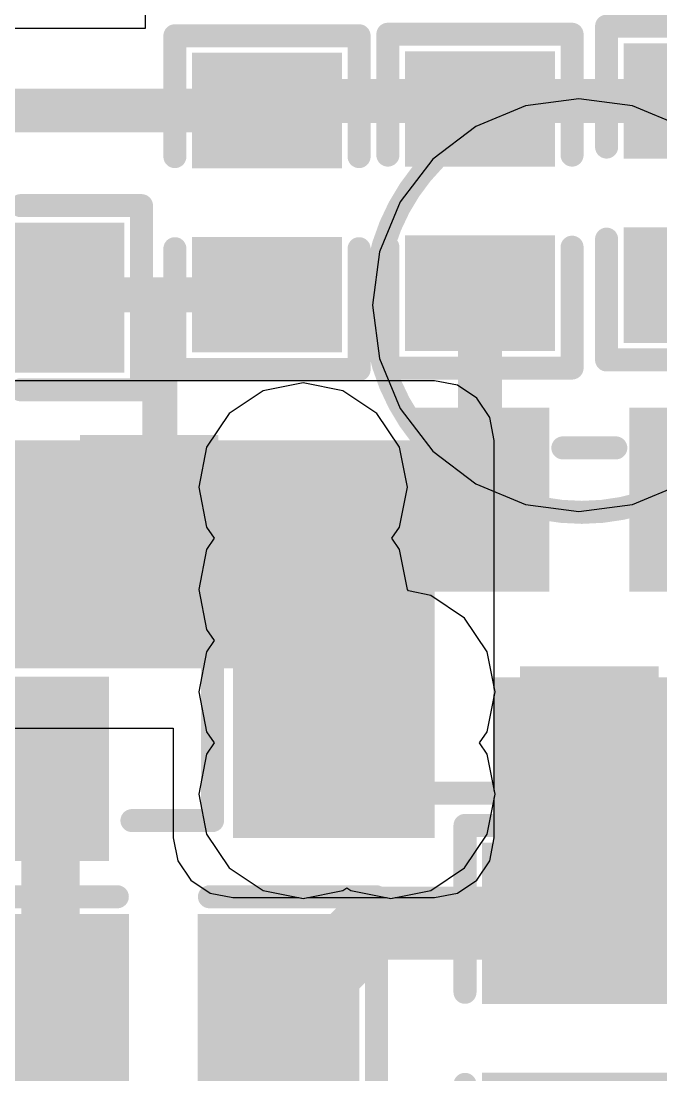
# Model space of a CAD drawing. Header units: millimetres. Extents: x 192 to 285.3, y 128.7 to 184.7.
# Drawn here: x 245.41 to 250.97, y 148.17 to 157.32 of the extents above; entities that cross this region are included whole.
import ezdxf

# ---------------------------------------------------------------- set-up
doc = ezdxf.new("R2010")
doc.units = ezdxf.units.MM
for name, color, linetype in [('BottomLayer', 5, 'Continuous'), ('BottomOverlay', 54, 'Continuous'), ('ConnectLayer', 7, 'Continuous'), ('MidLayer1', 16, 'Continuous'), ('MidLayer2', 76, 'Continuous'), ('MultiLayer', 9, 'Continuous'), ('TopLayer', 1, 'Continuous'), ('TopOverlay', 2, 'Continuous'), ('TopPaste', 8, 'Continuous'), ('TopSolder', 216, 'Continuous'), ('ViaHoleLayer', 16, 'Continuous')]:
    doc.layers.add(name, color=color, linetype=linetype)

# ---------------------------------------------------------------- blocks, each defined once
blk = doc.blocks.new('0805_27')
at = {"layer": 'TopLayer'}
for points in [[(-1.59998156, -0.8000110999999999), (-0.39998396, -0.8000110999999999), (-1.59998156, 0.7999857), (-0.39998396, 0.7999857)], [(0.40001444, -0.8000110999999999), (1.60001204, -0.8000110999999999), (0.40001444, 0.7999857), (1.60001204, 0.7999857)]]:
    blk.add_solid(points, dxfattribs=at)
at = {"layer": 'TopOverlay', "const_width": 0.1999996}
for points in [[(-1.85001916, 1.0500233), (-1.85001916, -1.0499979)], [(-0.39998396, 1.0500233), (-1.85001916, 1.0500233)], [(1.84999884, 1.0500233), (0.40001444, 1.0500233)], [(1.84999884, 1.0500233), (1.84999884, -1.0499979)], [(-0.39998396, -1.0499979), (-1.85001916, -1.0499979)], [(1.84999884, -1.0499979), (0.40001444, -1.0499979)]]:
    blk.add_lwpolyline(points, dxfattribs=at)
at = {"layer": 'TopOverlay', "const_width": 0.0999998}
for points in [[(-1.90001906, 1.0500233, 1), (-1.80001926, 1.0500233, 1)], [(-1.90001906, 1.0500233, 1), (-1.80001926, 1.0500233, 1)], [(-0.44998386, 1.0500233, 1), (-0.34998406, 1.0500233, 1)], [(0.35001454, 1.0500233, 1), (0.45001434, 1.0500233, 1)], [(1.79999894, 1.0500233, 1), (1.89999874, 1.0500233, 1)], [(1.79999894, 1.0500233, 1), (1.89999874, 1.0500233, 1)], [(-1.90001906, -1.0499979, 1), (-1.80001926, -1.0499979, 1)], [(-1.90001906, -1.0499979, 1), (-1.80001926, -1.0499979, 1)], [(-0.44998386, -1.0499979, 1), (-0.34998406, -1.0499979, 1)], [(0.35001454, -1.0499979, 1), (0.45001434, -1.0499979, 1)], [(1.79999894, -1.0499979, 1), (1.89999874, -1.0499979, 1)], [(1.79999894, -1.0499979, 1), (1.89999874, -1.0499979, 1)]]:
    blk.add_lwpolyline(points, format="xyb", close=True, dxfattribs=at)
at = {"layer": 'TopPaste'}
for points in [[(-1.59998156, -0.8000110999999999), (-0.39998396, -0.8000110999999999), (-1.59998156, 0.7999857), (-0.39998396, 0.7999857)], [(0.40001444, -0.8000110999999999), (1.60001204, -0.8000110999999999), (0.40001444, 0.7999857), (1.60001204, 0.7999857)]]:
    blk.add_solid(points, dxfattribs=at)
at = {"layer": 'TopSolder'}
for points in [[(-1.70158156, -0.9016111), (-0.29838396, -0.9016111), (-1.70158156, 0.9015856999999999), (-0.29838396, 0.9015856999999999)], [(0.2984144399999999, -0.9016111), (1.70161204, -0.9016111), (0.2984144399999999, 0.9015856999999999), (1.70161204, 0.9015856999999999)]]:
    blk.add_solid(points, dxfattribs=at)
blk = doc.blocks.new('0805_28')
at = {"layer": 'TopLayer'}
for points in [[(-1.59998156, -0.8000110999999999), (-0.39998396, -0.8000110999999999), (-1.59998156, 0.7999857), (-0.39998396, 0.7999857)], [(0.40001444, -0.8000110999999999), (1.60001204, -0.8000110999999999), (0.40001444, 0.7999857), (1.60001204, 0.7999857)]]:
    blk.add_solid(points, dxfattribs=at)
at = {"layer": 'TopOverlay', "const_width": 0.1999996}
for points in [[(-1.85001916, -1.0499979), (-1.85001916, 1.0500233)], [(-0.39998396, 1.0500233), (-1.85001916, 1.0500233)], [(1.84999884, 1.0500233), (0.40001444, 1.0500233)], [(1.84999884, -1.0499979), (1.84999884, 1.0500233)], [(-0.39998396, -1.0499979), (-1.85001916, -1.0499979)], [(1.84999884, -1.0499979), (0.40001444, -1.0499979)]]:
    blk.add_lwpolyline(points, dxfattribs=at)
at = {"layer": 'TopOverlay', "const_width": 0.0999998}
for points in [[(-1.90001906, 1.0500233, 1), (-1.80001926, 1.0500233, 1)], [(-1.90001906, 1.0500233, 1), (-1.80001926, 1.0500233, 1)], [(-0.44998386, 1.0500233, 1), (-0.34998406, 1.0500233, 1)], [(0.35001454, 1.0500233, 1), (0.45001434, 1.0500233, 1)], [(1.79999894, 1.0500233, 1), (1.89999874, 1.0500233, 1)], [(1.79999894, 1.0500233, 1), (1.89999874, 1.0500233, 1)], [(-1.90001906, -1.0499979, 1), (-1.80001926, -1.0499979, 1)], [(-1.90001906, -1.0499979, 1), (-1.80001926, -1.0499979, 1)], [(-0.44998386, -1.0499979, 1), (-0.34998406, -1.0499979, 1)], [(0.35001454, -1.0499979, 1), (0.45001434, -1.0499979, 1)], [(1.79999894, -1.0499979, 1), (1.89999874, -1.0499979, 1)], [(1.79999894, -1.0499979, 1), (1.89999874, -1.0499979, 1)]]:
    blk.add_lwpolyline(points, format="xyb", close=True, dxfattribs=at)
at = {"layer": 'TopPaste'}
for points in [[(-1.59998156, -0.8000110999999999), (-0.39998396, -0.8000110999999999), (-1.59998156, 0.7999857), (-0.39998396, 0.7999857)], [(0.40001444, -0.8000110999999999), (1.60001204, -0.8000110999999999), (0.40001444, 0.7999857), (1.60001204, 0.7999857)]]:
    blk.add_solid(points, dxfattribs=at)
at = {"layer": 'TopSolder'}
for points in [[(-1.70158156, -0.9016111), (-0.29838396, -0.9016111), (-1.70158156, 0.9015856999999999), (-0.29838396, 0.9015856999999999)], [(0.2984144399999999, -0.9016111), (1.70161204, -0.9016111), (0.2984144399999999, 0.9015856999999999), (1.70161204, 0.9015856999999999)]]:
    blk.add_solid(points, dxfattribs=at)
blk = doc.blocks.new('0603_32')
at = {"layer": 'TopLayer'}
for points in [[(-1.19997474, -0.5500141399999999), (-0.39997634, -0.5500141399999999), (-1.19997474, 0.54998366), (-0.39997634, 0.54998366)], [(0.40002206, -0.5500141399999999), (1.20002046, -0.5500141399999999), (0.40002206, 0.54998366), (1.20002046, 0.54998366)]]:
    blk.add_solid(points, dxfattribs=at)
at = {"layer": 'TopOverlay', "const_width": 0.1999996}
for points in [[(-0.39997634, 0.7999831599999999), (-1.45001234, 0.7999831599999999)], [(-1.45001234, 0.7999831599999999), (-1.45001234, -0.80001364)], [(1.45000726, 0.7999831599999999), (0.40002206, 0.7999831599999999)], [(1.45000726, 0.7999831599999999), (1.45000726, -0.80001364)], [(-0.39997634, -0.80001364), (-1.45001234, -0.80001364)], [(1.45000726, -0.80001364), (0.40002206, -0.80001364)]]:
    blk.add_lwpolyline(points, dxfattribs=at)
at = {"layer": 'TopOverlay', "const_width": 0.0999998}
for points in [[(-1.50001224, 0.7999831599999999, 1), (-1.40001244, 0.7999831599999999, 1)], [(-1.50001224, 0.7999831599999999, 1), (-1.40001244, 0.7999831599999999, 1)], [(-0.44997624, 0.7999831599999999, 1), (-0.34997644, 0.7999831599999999, 1)], [(0.35002216, 0.7999831599999999, 1), (0.45002196, 0.7999831599999999, 1)], [(1.40000736, 0.7999831599999999, 1), (1.50000716, 0.7999831599999999, 1)], [(1.40000736, 0.7999831599999999, 1), (1.50000716, 0.7999831599999999, 1)], [(-1.50001224, -0.80001364, 1), (-1.40001244, -0.80001364, 1)], [(-1.50001224, -0.80001364, 1), (-1.40001244, -0.80001364, 1)], [(-0.44997624, -0.80001364, 1), (-0.34997644, -0.80001364, 1)], [(0.35002216, -0.80001364, 1), (0.45002196, -0.80001364, 1)], [(1.40000736, -0.80001364, 1), (1.50000716, -0.80001364, 1)], [(1.40000736, -0.80001364, 1), (1.50000716, -0.80001364, 1)]]:
    blk.add_lwpolyline(points, format="xyb", close=True, dxfattribs=at)
at = {"layer": 'TopPaste'}
for points in [[(-1.19997474, -0.5500141399999999), (-0.39997634, -0.5500141399999999), (-1.19997474, 0.54998366), (-0.39997634, 0.54998366)], [(0.40002206, -0.5500141399999999), (1.20002046, -0.5500141399999999), (0.40002206, 0.54998366), (1.20002046, 0.54998366)]]:
    blk.add_solid(points, dxfattribs=at)
at = {"layer": 'TopSolder'}
for points in [[(-1.30157474, -0.65161414), (-0.29837634, -0.65161414), (-1.30157474, 0.6515836599999999), (-0.29837634, 0.6515836599999999)], [(0.29842206, -0.65161414), (1.30162046, -0.65161414), (0.29842206, 0.6515836599999999), (1.30162046, 0.6515836599999999)]]:
    blk.add_solid(points, dxfattribs=at)
blk = doc.blocks.new('0603_38')
at = {"layer": 'TopLayer'}
for points in [[(-1.19997474, -0.5500141399999999), (-0.39997634, -0.5500141399999999), (-1.19997474, 0.54998366), (-0.39997634, 0.54998366)], [(0.40002206, -0.5500141399999999), (1.20002046, -0.5500141399999999), (0.40002206, 0.54998366), (1.20002046, 0.54998366)]]:
    blk.add_solid(points, dxfattribs=at)
at = {"layer": 'TopOverlay', "const_width": 0.1999996}
for points in [[(-1.45001234, 0.7999831599999999), (-1.45001234, -0.80001364)], [(-1.45001234, 0.7999831599999999), (-0.39997634, 0.7999831599999999)], [(0.40002206, 0.7999831599999999), (1.45000726, 0.7999831599999999)], [(1.45000726, 0.7999831599999999), (1.45000726, -0.80001364)], [(-1.45001234, -0.80001364), (-0.39997634, -0.80001364)], [(0.40002206, -0.80001364), (1.45000726, -0.80001364)]]:
    blk.add_lwpolyline(points, dxfattribs=at)
at = {"layer": 'TopOverlay', "const_width": 0.0999998}
for points in [[(-1.50001224, 0.7999831599999999, 1), (-1.40001244, 0.7999831599999999, 1)], [(-1.50001224, 0.7999831599999999, 1), (-1.40001244, 0.7999831599999999, 1)], [(-0.44997624, 0.7999831599999999, 1), (-0.34997644, 0.7999831599999999, 1)], [(0.35002216, 0.7999831599999999, 1), (0.45002196, 0.7999831599999999, 1)], [(1.40000736, 0.7999831599999999, 1), (1.50000716, 0.7999831599999999, 1)], [(1.40000736, 0.7999831599999999, 1), (1.50000716, 0.7999831599999999, 1)], [(-1.50001224, -0.80001364, 1), (-1.40001244, -0.80001364, 1)], [(-1.50001224, -0.80001364, 1), (-1.40001244, -0.80001364, 1)], [(-0.44997624, -0.80001364, 1), (-0.34997644, -0.80001364, 1)], [(0.35002216, -0.80001364, 1), (0.45002196, -0.80001364, 1)], [(1.40000736, -0.80001364, 1), (1.50000716, -0.80001364, 1)], [(1.40000736, -0.80001364, 1), (1.50000716, -0.80001364, 1)]]:
    blk.add_lwpolyline(points, format="xyb", close=True, dxfattribs=at)
at = {"layer": 'TopPaste'}
for points in [[(-1.19997474, -0.5500141399999999), (-0.39997634, -0.5500141399999999), (-1.19997474, 0.54998366), (-0.39997634, 0.54998366)], [(0.40002206, -0.5500141399999999), (1.20002046, -0.5500141399999999), (0.40002206, 0.54998366), (1.20002046, 0.54998366)]]:
    blk.add_solid(points, dxfattribs=at)
at = {"layer": 'TopSolder'}
for points in [[(-1.30157474, -0.65161414), (-0.29837634, -0.65161414), (-1.30157474, 0.6515836599999999), (-0.29837634, 0.6515836599999999)], [(0.29842206, -0.65161414), (1.30162046, -0.65161414), (0.29842206, 0.6515836599999999), (1.30162046, 0.6515836599999999)]]:
    blk.add_solid(points, dxfattribs=at)
blk = doc.blocks.new('0603_39')
at = {"layer": 'TopLayer'}
for points in [[(-1.19996966, -0.5500319199999999), (-0.39997126, -0.5500319199999999), (-1.19996966, 0.54996588), (-0.39997126, 0.54996588)], [(0.4000271399999999, -0.5500319199999999), (1.20002554, -0.5500319199999999), (0.4000271399999999, 0.54996588), (1.20002554, 0.54996588)]]:
    blk.add_solid(points, dxfattribs=at)
at = {"layer": 'TopOverlay', "const_width": 0.1999996}
for points in [[(-1.45000726, -0.8000314199999999), (-1.45000726, 0.79996538)], [(-0.40002206, 0.79996538), (-1.45000726, 0.79996538)], [(1.45001234, 0.79996538), (0.39997634, 0.79996538)], [(1.45001234, -0.8000314199999999), (1.45001234, 0.79996538)], [(-0.40002206, -0.8000314199999999), (-1.45000726, -0.8000314199999999)], [(1.45001234, -0.8000314199999999), (0.39997634, -0.8000314199999999)]]:
    blk.add_lwpolyline(points, dxfattribs=at)
at = {"layer": 'TopOverlay', "const_width": 0.0999998}
for points in [[(-1.50000716, 0.79996538, 1), (-1.40000736, 0.79996538, 1)], [(-1.50000716, 0.79996538, 1), (-1.40000736, 0.79996538, 1)], [(-0.45002196, 0.79996538, 1), (-0.35002216, 0.79996538, 1)], [(0.34997644, 0.79996538, 1), (0.44997624, 0.79996538, 1)], [(1.40001244, 0.79996538, 1), (1.50001224, 0.79996538, 1)], [(1.40001244, 0.79996538, 1), (1.50001224, 0.79996538, 1)], [(-1.50000716, -0.8000314199999999, 1), (-1.40000736, -0.8000314199999999, 1)], [(-1.50000716, -0.8000314199999999, 1), (-1.40000736, -0.8000314199999999, 1)], [(-0.45002196, -0.8000314199999999, 1), (-0.35002216, -0.8000314199999999, 1)], [(0.34997644, -0.8000314199999999, 1), (0.44997624, -0.8000314199999999, 1)], [(1.40001244, -0.8000314199999999, 1), (1.50001224, -0.8000314199999999, 1)], [(1.40001244, -0.8000314199999999, 1), (1.50001224, -0.8000314199999999, 1)]]:
    blk.add_lwpolyline(points, format="xyb", close=True, dxfattribs=at)
at = {"layer": 'TopPaste'}
for points in [[(-1.19996966, -0.5500319199999999), (-0.39997126, -0.5500319199999999), (-1.19996966, 0.54996588), (-0.39997126, 0.54996588)], [(0.4000271399999999, -0.5500319199999999), (1.20002554, -0.5500319199999999), (0.4000271399999999, 0.54996588), (1.20002554, 0.54996588)]]:
    blk.add_solid(points, dxfattribs=at)
at = {"layer": 'TopSolder'}
for points in [[(-1.30156966, -0.6516319199999999), (-0.29837126, -0.6516319199999999), (-1.30156966, 0.6515658799999999), (-0.29837126, 0.6515658799999999)], [(0.29842714, -0.6516319199999999), (1.30162554, -0.6516319199999999), (0.29842714, 0.6515658799999999), (1.30162554, 0.6515658799999999)]]:
    blk.add_solid(points, dxfattribs=at)
blk = doc.blocks.new('0603_41')
at = {"layer": 'TopLayer'}
for points in [[(-1.19994934, -0.54999636), (-0.39995094, -0.54999636), (-1.19994934, 0.55000144), (-0.39995094, 0.55000144)], [(0.40004746, -0.54999636), (1.20004586, -0.54999636), (0.40004746, 0.55000144), (1.20004586, 0.55000144)]]:
    blk.add_solid(points, dxfattribs=at)
at = {"layer": 'TopOverlay', "const_width": 0.1999996}
for points in [[(-1.44998694, 0.8000009399999999), (-1.44998694, -0.79999586)], [(-1.44998694, 0.8000009399999999), (-0.40000174, 0.8000009399999999)], [(0.3999966599999999, 0.8000009399999999), (1.45003266, 0.8000009399999999)], [(1.45003266, 0.8000009399999999), (1.45003266, -0.79999586)], [(-1.44998694, -0.79999586), (-0.40000174, -0.79999586)], [(0.3999966599999999, -0.79999586), (1.45003266, -0.79999586)]]:
    blk.add_lwpolyline(points, dxfattribs=at)
at = {"layer": 'TopOverlay', "const_width": 0.0999998}
for points in [[(-1.49998684, 0.8000009399999999, 1), (-1.39998704, 0.8000009399999999, 1)], [(-1.49998684, 0.8000009399999999, 1), (-1.39998704, 0.8000009399999999, 1)], [(-0.4500016399999999, 0.8000009399999999, 1), (-0.35000184, 0.8000009399999999, 1)], [(0.34999676, 0.8000009399999999, 1), (0.44999656, 0.8000009399999999, 1)], [(1.40003276, 0.8000009399999999, 1), (1.50003256, 0.8000009399999999, 1)], [(1.40003276, 0.8000009399999999, 1), (1.50003256, 0.8000009399999999, 1)], [(-1.49998684, -0.79999586, 1), (-1.39998704, -0.79999586, 1)], [(-1.49998684, -0.79999586, 1), (-1.39998704, -0.79999586, 1)], [(-0.4500016399999999, -0.79999586, 1), (-0.35000184, -0.79999586, 1)], [(0.34999676, -0.79999586, 1), (0.44999656, -0.79999586, 1)], [(1.40003276, -0.79999586, 1), (1.50003256, -0.79999586, 1)], [(1.40003276, -0.79999586, 1), (1.50003256, -0.79999586, 1)]]:
    blk.add_lwpolyline(points, format="xyb", close=True, dxfattribs=at)
at = {"layer": 'TopPaste'}
for points in [[(-1.19994934, -0.54999636), (-0.39995094, -0.54999636), (-1.19994934, 0.55000144), (-0.39995094, 0.55000144)], [(0.40004746, -0.54999636), (1.20004586, -0.54999636), (0.40004746, 0.55000144), (1.20004586, 0.55000144)]]:
    blk.add_solid(points, dxfattribs=at)
at = {"layer": 'TopSolder'}
for points in [[(-1.30154934, -0.65159636), (-0.29835094, -0.65159636), (-1.30154934, 0.65160144), (-0.29835094, 0.65160144)], [(0.29844746, -0.65159636), (1.30164586, -0.65159636), (0.29844746, 0.65160144), (1.30164586, 0.65160144)]]:
    blk.add_solid(points, dxfattribs=at)
blk = doc.blocks.new('SOT23_3_54')
at = {"layer": 'TopLayer'}
for points in [[(-0.4999659799999999, 0.35148012), (0.50003202, 0.35148012), (-0.4999659799999999, 1.74848012), (0.50003202, 1.74848012)], [(-1.44997678, -1.74849028), (-0.44997878, -1.74849028), (-1.44997678, -0.35149028), (-0.44997878, -0.35149028)], [(0.44999402, -1.74849028), (1.44999202, -1.74849028), (0.44999402, -0.35149028), (1.44999202, -0.35149028)]]:
    blk.add_solid(points, dxfattribs=at)
at = {"layer": 'TopOverlay', "const_width": 0.1999996}
for points in [[(-0.79996538, 1.50001732), (-1.49998938, 1.50001732)], [(-1.49998938, 1.50001732), (-1.49998938, -0.15001748)], [(1.50000462, 1.50001732), (0.8000314199999999, 1.50001732)], [(1.50000462, 1.50001732), (1.50000462, -0.15001748)], [(0.23000462, -1.50002748), (-0.22998938, -1.50002748)]]:
    blk.add_lwpolyline(points, dxfattribs=at)
at = {"layer": 'TopOverlay', "const_width": 0.0999998}
for points in [[(-1.54998928, 1.50001732, 1), (-1.44998948, 1.50001732, 1)], [(-1.54998928, 1.50001732, 1), (-1.44998948, 1.50001732, 1)], [(-0.8499652799999999, 1.50001732, 1), (-0.74996548, 1.50001732, 1)], [(0.75003152, 1.50001732, 1), (0.8500313199999999, 1.50001732, 1)], [(1.45000472, 1.50001732, 1), (1.55000452, 1.50001732, 1)], [(1.45000472, 1.50001732, 1), (1.55000452, 1.50001732, 1)], [(-1.54998928, -0.15001748, 1), (-1.44998948, -0.15001748, 1)], [(1.45000472, -0.15001748, 1), (1.55000452, -0.15001748, 1)], [(-0.27998928, -1.50002748, 1), (-0.17998948, -1.50002748, 1)], [(0.18000472, -1.50002748, 1), (0.28000452, -1.50002748, 1)]]:
    blk.add_lwpolyline(points, format="xyb", close=True, dxfattribs=at)
at = {"layer": 'TopPaste'}
for points in [[(-0.4999659799999999, 0.35148012), (0.50003202, 0.35148012), (-0.4999659799999999, 1.74848012), (0.50003202, 1.74848012)], [(-1.44997678, -1.74849028), (-0.44997878, -1.74849028), (-1.44997678, -0.35149028), (-0.44997878, -0.35149028)], [(0.44999402, -1.74849028), (1.44999202, -1.74849028), (0.44999402, -0.35149028), (1.44999202, -0.35149028)]]:
    blk.add_solid(points, dxfattribs=at)
at = {"layer": 'TopSolder'}
for points in [[(-0.60156598, 0.24988012), (0.6016320199999999, 0.24988012), (-0.60156598, 1.85008012), (0.6016320199999999, 1.85008012)], [(-1.55157678, -1.85009028), (-0.34837878, -1.85009028), (-1.55157678, -0.24989028), (-0.34837878, -0.24989028)], [(0.34839402, -1.85009028), (1.55159202, -1.85009028), (0.34839402, -0.24989028), (1.55159202, -0.24989028)]]:
    blk.add_solid(points, dxfattribs=at)
blk = doc.blocks.new('SOT23_3_55')
at = {"layer": 'TopLayer'}
for points in [[(-0.50000154, 0.49995328), (0.49999646, 0.49995328), (-0.50000154, 1.59995108), (0.49999646, 1.59995108)], [(-1.45001234, -1.74851822), (-0.45001434, -1.74851822), (-1.45001234, -0.35151822), (-0.45001434, -0.35151822)], [(0.4499584599999999, -1.74851822), (1.44995646, -1.74851822), (0.4499584599999999, -0.35151822), (1.44995646, -0.35151822)]]:
    blk.add_solid(points, dxfattribs=at)
at = {"layer": 'TopOverlay', "const_width": 0.1999996}
for points in [[(-0.8000009399999999, 1.49998938), (-1.50002494, 1.49998938)], [(-1.50002494, 1.49998938), (-1.50002494, -0.15004542)], [(1.49996906, 1.49998938), (0.79999586, 1.49998938)], [(1.49996906, 1.49998938), (1.49996906, -0.15004542)], [(0.22996906, -1.50005542), (-0.23002494, -1.50005542)]]:
    blk.add_lwpolyline(points, dxfattribs=at)
at = {"layer": 'TopOverlay', "const_width": 0.0999998}
for points in [[(-1.55002484, 1.49998938, 1), (-1.45002504, 1.49998938, 1)], [(-1.55002484, 1.49998938, 1), (-1.45002504, 1.49998938, 1)], [(-0.8500008399999999, 1.49998938, 1), (-0.75000104, 1.49998938, 1)], [(0.7499959599999999, 1.49998938, 1), (0.8499957599999999, 1.49998938, 1)], [(1.44996916, 1.49998938, 1), (1.54996896, 1.49998938, 1)], [(1.44996916, 1.49998938, 1), (1.54996896, 1.49998938, 1)], [(-1.55002484, -0.15004542, 1), (-1.45002504, -0.15004542, 1)], [(1.44996916, -0.15004542, 1), (1.54996896, -0.15004542, 1)], [(-0.28002484, -1.50005542, 1), (-0.18002504, -1.50005542, 1)], [(0.17996916, -1.50005542, 1), (0.27996896, -1.50005542, 1)]]:
    blk.add_lwpolyline(points, format="xyb", close=True, dxfattribs=at)
at = {"layer": 'TopPaste'}
for points in [[(-0.50000154, 0.49995328), (0.49999646, 0.49995328), (-0.50000154, 1.59995108), (0.49999646, 1.59995108)], [(-1.45001234, -1.74851822), (-0.45001434, -1.74851822), (-1.45001234, -0.35151822), (-0.45001434, -0.35151822)], [(0.4499584599999999, -1.74851822), (1.44995646, -1.74851822), (0.4499584599999999, -0.35151822), (1.44995646, -0.35151822)]]:
    blk.add_solid(points, dxfattribs=at)
at = {"layer": 'TopSolder'}
for points in [[(-0.60160154, 0.39835328), (0.6015964599999999, 0.39835328), (-0.60160154, 1.70155108), (0.6015964599999999, 1.70155108)], [(-1.55161234, -1.85011822), (-0.34841434, -1.85011822), (-1.55161234, -0.24991822), (-0.34841434, -0.24991822)], [(0.34835846, -1.85011822), (1.55155646, -1.85011822), (0.34835846, -0.24991822), (1.55155646, -0.24991822)]]:
    blk.add_solid(points, dxfattribs=at)
blk = doc.blocks.new('G510_Q50_20_B_69')
at = {"layer": 'BottomOverlay'}
for points, const_width in [([(-3.44999818, 7.604599979999999, 1), (-7.04999606, 7.604599979999999, 1)], 0.1999996), ([(-7.099995959999999, 7.604599979999999, 1), (-6.99999616, 7.604599979999999, 1)], 0.0999998), ([(-3.49999808, 7.604599979999999, 1), (-3.39999828, 7.604599979999999, 1)], 0.0999998)]:
    blk.add_lwpolyline(points, format="xyb", close=True, dxfattribs=dict(at, const_width=const_width))

msp = doc.modelspace()

# ---------------------------------------------------------------- linework, layer by layer
at = {"layer": 'BottomLayer'}
for p, q in [((247.50953292, 154.10942254), (247.2154695, 153.91293576)), ((247.85640294, 154.1784191), (247.50953292, 154.10942254)), ((248.20327296, 154.10942254), (247.85640294, 154.1784191)), ((248.49733638, 153.91293576), (248.20327296, 154.10942254)), ((247.2154695, 153.91293576), (247.01898272, 153.61887234)), ((248.69382316, 153.61887234), (248.49733638, 153.91293576)), ((247.01898272, 153.61887234), (246.94998616, 153.27200232)), ((248.76281972, 153.27200232), (248.69382316, 153.61887234)), ((246.94998616, 153.27200232), (247.01898272, 152.9251323)), ((248.69382316, 152.9251323), (248.76281972, 153.27200232)), ((247.01898272, 152.9251323), (247.08421754, 152.82750232)), ((248.62858834, 152.82750232), (248.69382316, 152.9251323)), ((247.08421754, 152.82750232), (247.01898272, 152.72987234)), ((248.69382316, 152.72987234), (248.62858834, 152.82750232)), ((247.01898272, 152.72987234), (246.94998616, 152.38300232)), ((248.76281972, 152.3830074), (248.69382316, 152.72987234)), ((246.94998616, 152.38300232), (247.01898272, 152.0361323)), ((248.76281972, 152.38300486), (248.76282226, 152.3830074)), ((248.76282226, 152.3830074), (248.76281972, 152.3830074)), ((248.771537, 152.36995942), (248.76281972, 152.38300486)), ((248.96527296, 152.33142254), (248.771537, 152.36995942)), ((249.25933638, 152.13493576), (248.96527296, 152.33142254)), ((249.45582316, 151.84087234), (249.25933638, 152.13493576)), ((247.01898272, 152.0361323), (247.08421754, 151.93850232)), ((247.08421754, 151.93850232), (247.01898272, 151.84087234)), ((247.01898272, 151.84087234), (246.94998616, 151.49400232)), ((249.52481972, 151.49400232), (249.45582316, 151.84087234)), ((246.94998616, 151.49400232), (247.01898272, 151.1471323)), ((249.45582316, 151.1471323), (249.52481972, 151.49400232)), ((247.01898272, 151.1471323), (247.08421754, 151.04950232)), ((249.39058834, 151.04950232), (249.45582316, 151.1471323)), ((247.08421754, 151.04950232), (247.01898272, 150.95187234)), ((249.45582316, 150.95187234), (249.39058834, 151.04950232)), ((247.01898272, 150.95187234), (246.94998616, 150.60500232)), ((249.52481972, 150.60500232), (249.45582316, 150.95187234)), ((246.94998616, 150.60500232), (247.01898272, 150.2581323)), ((249.45582316, 150.2581323), (249.52481972, 150.60500232)), ((247.01898272, 150.2581323), (247.2154695, 149.96406888)), ((249.25933638, 149.96406888), (249.45582316, 150.2581323)), ((247.2154695, 149.96406888), (247.50953292, 149.7675821)), ((248.96527296, 149.7675821), (249.25933638, 149.96406888)), ((247.50953292, 149.7675821), (247.85640294, 149.69858554)), ((247.85640294, 149.69858554), (248.20327296, 149.7675821)), ((248.20327296, 149.7675821), (248.23740294, 149.79038622)), ((248.23740294, 149.79038622), (248.27153292, 149.7675821)), ((248.27153292, 149.7675821), (248.61840294, 149.69858554)), ((248.61840294, 149.69858554), (248.96527296, 149.7675821))]:
    msp.add_line(p, q, dxfattribs=at)
at = {"layer": 'BottomLayer', "const_width": 0.3809999999999999}
for points in [[(247.66590294, 153.27200232, 1), (248.04690294, 153.27200232, 1)], [(247.66590294, 152.38300232, 1), (248.04690294, 152.38300232, 1)], [(247.66590294, 151.49400232, 1), (248.04690294, 151.49400232, 1)], [(248.42790294, 151.49400232, 1), (248.80890294, 151.49400232, 1)], [(247.66590294, 150.60500232, 1), (248.04690294, 150.60500232, 1)], [(248.42790294, 150.60500232, 1), (248.80890294, 150.60500232, 1)]]:
    msp.add_lwpolyline(points, format="xyb", close=True, dxfattribs=at)
at = {"layer": 'ConnectLayer'}
for p, q in [((249.7892515, 156.58523674), (249.35673268, 156.40608292)), ((250.25340348, 156.64634406), (249.7892515, 156.58523674)), ((250.71755546, 156.58523674), (250.25340348, 156.64634406)), ((251.15007428, 156.40608292), (250.71755546, 156.58523674)), ((249.35673268, 156.40608292), (248.98531864, 156.1210873)), ((248.98531864, 156.1210873), (248.70032302, 155.74967326)), ((248.70032302, 155.74967326), (248.5211692, 155.31715444)), ((248.5211692, 155.31715444), (248.46006188, 154.85300246)), ((248.46006188, 154.85300246), (248.5211692, 154.38885048)), ((248.5211692, 154.38885048), (248.70032302, 153.95633166)), ((248.99940294, 154.19635404), (230.55259452, 154.19635404)), ((249.19761438, 154.15692816), (248.99940294, 154.19635404)), ((247.50953292, 154.10942254), (247.2154695, 153.91293576)), ((247.85640294, 154.1784191), (247.50953292, 154.10942254)), ((248.20327296, 154.10942254), (247.85640294, 154.1784191)), ((248.49733638, 153.91293576), (248.20327296, 154.10942254)), ((249.36565062, 154.04465), (249.19761438, 154.15692816)), ((249.47792878, 153.87661376), (249.36565062, 154.04465)), ((248.70032302, 153.95633166), (248.98531864, 153.58491762)), ((247.2154695, 153.91293576), (247.01898272, 153.61887234)), ((248.69382316, 153.61887234), (248.49733638, 153.91293576)), ((249.51735466, 153.67840232), (249.47792878, 153.87661376)), ((249.51735466, 151.53153082), (249.51735466, 153.67840232)), ((247.01898272, 153.61887234), (246.94998616, 153.27200232)), ((248.76281972, 153.27200232), (248.69382316, 153.61887234)), ((248.98531864, 153.58491762), (249.35673268, 153.299922)), ((249.35673268, 153.299922), (249.7892515, 153.12076818)), ((250.71755546, 153.12076818), (251.15007428, 153.299922)), ((246.94998616, 153.27200232), (247.01898272, 152.9251323)), ((248.69382316, 152.9251323), (248.76281972, 153.27200232)), ((249.7892515, 153.12076818), (250.25340348, 153.05966086)), ((250.25340348, 153.05966086), (250.71755546, 153.12076818)), ((247.01898272, 152.9251323), (247.08421754, 152.82750232)), ((248.62858834, 152.82750232), (248.69382316, 152.9251323)), ((247.08421754, 152.82750232), (247.01898272, 152.72987234)), ((248.69382316, 152.72987234), (248.62858834, 152.82750232)), ((247.01898272, 152.72987234), (246.94998616, 152.38300232)), ((248.76281972, 152.3830074), (248.69382316, 152.72987234)), ((246.94998616, 152.38300232), (247.01898272, 152.0361323)), ((248.76281972, 152.38300486), (248.76282226, 152.3830074)), ((248.76282226, 152.3830074), (248.76281972, 152.3830074)), ((248.771537, 152.36995942), (248.76281972, 152.38300486)), ((248.96527296, 152.33142254), (248.771537, 152.36995942)), ((249.25933638, 152.13493576), (248.96527296, 152.33142254)), ((249.45582316, 151.84087234), (249.25933638, 152.13493576)), ((247.01898272, 152.0361323), (247.08421754, 151.93850232)), ((247.08421754, 151.93850232), (247.01898272, 151.84087234)), ((247.01898272, 151.84087234), (246.94998616, 151.49400232)), ((249.52481972, 151.49400232), (249.45582316, 151.84087234)), ((246.94998616, 151.49400232), (247.01898272, 151.1471323)), ((249.45582316, 151.1471323), (249.52481972, 151.49400232)), ((249.52481972, 151.49400232), (249.51735466, 151.53153082)), ((249.51735466, 151.45647382), (249.52481972, 151.49400232)), ((249.51735466, 150.64253082), (249.51735466, 151.45647382)), ((236.72193702, 151.1792506), (246.72885122, 151.1792506)), ((246.72885122, 151.1792506), (246.72885122, 150.22400232)), ((247.01898272, 151.1471323), (247.08421754, 151.04950232)), ((249.39058834, 151.04950232), (249.45582316, 151.1471323)), ((247.08421754, 151.04950232), (247.01898272, 150.95187234)), ((249.45582316, 150.95187234), (249.39058834, 151.04950232)), ((247.01898272, 150.95187234), (246.94998616, 150.60500232)), ((249.52481972, 150.60500232), (249.45582316, 150.95187234)), ((249.52481972, 150.60500232), (249.51735466, 150.64253082)), ((246.94998616, 150.60500232), (247.01898272, 150.2581323)), ((249.45582316, 150.2581323), (249.52481972, 150.60500232)), ((249.51735466, 150.56747382), (249.52481972, 150.60500232)), ((249.51735466, 150.22400232), (249.51735466, 150.56747382)), ((247.01898272, 150.2581323), (247.2154695, 149.96406888)), ((249.25933638, 149.96406888), (249.45582316, 150.2581323)), ((246.72885122, 150.22400232), (246.7682771, 150.02579088)), ((249.47792878, 150.02579088), (249.51735466, 150.22400232)), ((246.7682771, 150.02579088), (246.88055526, 149.85775464)), ((249.36565062, 149.85775464), (249.47792878, 150.02579088)), ((247.2154695, 149.96406888), (247.50953292, 149.7675821)), ((248.96527296, 149.7675821), (249.25933638, 149.96406888)), ((246.88055526, 149.85775464), (247.0485915, 149.74547648)), ((249.19761438, 149.74547648), (249.36565062, 149.85775464)), ((247.0485915, 149.74547648), (247.24680294, 149.7060506)), ((247.24680294, 149.7060506), (247.81887444, 149.7060506)), ((247.50953292, 149.7675821), (247.85640294, 149.69858554)), ((247.81887444, 149.7060506), (247.85640294, 149.69858554)), ((247.85640294, 149.69858554), (248.20327296, 149.7675821)), ((247.85640294, 149.69858554), (247.89393144, 149.7060506)), ((247.89393144, 149.7060506), (248.58087444, 149.7060506)), ((248.20327296, 149.7675821), (248.23740294, 149.79038622)), ((248.23740294, 149.79038622), (248.27153292, 149.7675821)), ((248.27153292, 149.7675821), (248.61840294, 149.69858554)), ((248.58087444, 149.7060506), (248.61840294, 149.69858554)), ((248.61840294, 149.69858554), (248.96527296, 149.7675821)), ((248.61840294, 149.69858554), (248.65593144, 149.7060506)), ((248.65593144, 149.7060506), (248.99940294, 149.7060506)), ((248.99940294, 149.7060506), (249.19761438, 149.74547648))]:
    msp.add_line(p, q, dxfattribs=at)
at = {"layer": 'MidLayer1'}
for p, q in [((248.99940294, 154.19635404), (230.55259452, 154.19635404)), ((249.19761438, 154.15692816), (248.99940294, 154.19635404)), ((249.36565062, 154.04465), (249.19761438, 154.15692816)), ((249.47792878, 153.87661376), (249.36565062, 154.04465)), ((249.51735466, 153.67840232), (249.47792878, 153.87661376)), ((249.51735466, 151.53153082), (249.51735466, 153.67840232)), ((249.52481972, 151.49400232), (249.51735466, 151.53153082)), ((249.51735466, 151.45647382), (249.52481972, 151.49400232)), ((249.51735466, 150.64253082), (249.51735466, 151.45647382)), ((236.72193702, 151.1792506), (246.72885122, 151.1792506)), ((246.72885122, 151.1792506), (246.72885122, 150.22400232)), ((249.52481972, 150.60500232), (249.51735466, 150.64253082)), ((249.51735466, 150.56747382), (249.52481972, 150.60500232)), ((249.51735466, 150.22400232), (249.51735466, 150.56747382)), ((246.72885122, 150.22400232), (246.7682771, 150.02579088)), ((249.47792878, 150.02579088), (249.51735466, 150.22400232)), ((246.7682771, 150.02579088), (246.88055526, 149.85775464)), ((249.36565062, 149.85775464), (249.47792878, 150.02579088)), ((246.88055526, 149.85775464), (247.0485915, 149.74547648)), ((249.19761438, 149.74547648), (249.36565062, 149.85775464)), ((247.0485915, 149.74547648), (247.24680294, 149.7060506)), ((247.24680294, 149.7060506), (247.81887444, 149.7060506)), ((247.81887444, 149.7060506), (247.85640294, 149.69858554)), ((247.85640294, 149.69858554), (247.89393144, 149.7060506)), ((247.89393144, 149.7060506), (248.58087444, 149.7060506)), ((248.58087444, 149.7060506), (248.61840294, 149.69858554)), ((248.61840294, 149.69858554), (248.65593144, 149.7060506)), ((248.65593144, 149.7060506), (248.99940294, 149.7060506)), ((248.99940294, 149.7060506), (249.19761438, 149.74547648))]:
    msp.add_line(p, q, dxfattribs=at)
at = {"layer": 'MidLayer1', "const_width": 0.3809999999999999}
for points in [[(247.66590294, 153.27200232, 1), (248.04690294, 153.27200232, 1)], [(247.66590294, 152.38300232, 1), (248.04690294, 152.38300232, 1)], [(247.66590294, 151.49400232, 1), (248.04690294, 151.49400232, 1)], [(248.42790294, 151.49400232, 1), (248.80890294, 151.49400232, 1)], [(247.66590294, 150.60500232, 1), (248.04690294, 150.60500232, 1)], [(248.42790294, 150.60500232, 1), (248.80890294, 150.60500232, 1)]]:
    msp.add_lwpolyline(points, format="xyb", close=True, dxfattribs=at)
at = {"layer": 'MidLayer1'}
for points in [[(230.91460294, 151.69720232), (247.95799786, 151.69720232), (230.91460294, 153.67840232), (247.95799786, 153.67840232)], [(247.24680294, 150.22400232), (248.99940294, 150.22400232), (247.24680294, 153.67840232), (248.99940294, 153.67840232)]]:
    msp.add_solid(points, dxfattribs=at)
at = {"layer": 'MidLayer2'}
for p, q in [((247.50953292, 154.10942254), (247.2154695, 153.91293576)), ((247.85640294, 154.1784191), (247.50953292, 154.10942254)), ((248.20327296, 154.10942254), (247.85640294, 154.1784191)), ((248.49733638, 153.91293576), (248.20327296, 154.10942254)), ((247.2154695, 153.91293576), (247.01898272, 153.61887234)), ((248.69382316, 153.61887234), (248.49733638, 153.91293576)), ((247.01898272, 153.61887234), (246.94998616, 153.27200232)), ((248.76281972, 153.27200232), (248.69382316, 153.61887234)), ((246.94998616, 153.27200232), (247.01898272, 152.9251323)), ((248.69382316, 152.9251323), (248.76281972, 153.27200232)), ((247.01898272, 152.9251323), (247.08421754, 152.82750232)), ((248.62858834, 152.82750232), (248.69382316, 152.9251323)), ((247.08421754, 152.82750232), (247.01898272, 152.72987234)), ((248.69382316, 152.72987234), (248.62858834, 152.82750232)), ((247.01898272, 152.72987234), (246.94998616, 152.38300232)), ((248.76281972, 152.3830074), (248.69382316, 152.72987234)), ((246.94998616, 152.38300232), (247.01898272, 152.0361323)), ((248.76281972, 152.38300486), (248.76282226, 152.3830074)), ((248.76282226, 152.3830074), (248.76281972, 152.3830074)), ((248.771537, 152.36995942), (248.76281972, 152.38300486)), ((248.96527296, 152.33142254), (248.771537, 152.36995942)), ((249.25933638, 152.13493576), (248.96527296, 152.33142254)), ((249.45582316, 151.84087234), (249.25933638, 152.13493576)), ((247.01898272, 152.0361323), (247.08421754, 151.93850232)), ((247.08421754, 151.93850232), (247.01898272, 151.84087234)), ((247.01898272, 151.84087234), (246.94998616, 151.49400232)), ((249.52481972, 151.49400232), (249.45582316, 151.84087234)), ((246.94998616, 151.49400232), (247.01898272, 151.1471323)), ((249.45582316, 151.1471323), (249.52481972, 151.49400232)), ((247.01898272, 151.1471323), (247.08421754, 151.04950232)), ((249.39058834, 151.04950232), (249.45582316, 151.1471323)), ((247.08421754, 151.04950232), (247.01898272, 150.95187234)), ((249.45582316, 150.95187234), (249.39058834, 151.04950232)), ((247.01898272, 150.95187234), (246.94998616, 150.60500232)), ((249.52481972, 150.60500232), (249.45582316, 150.95187234)), ((246.94998616, 150.60500232), (247.01898272, 150.2581323)), ((249.45582316, 150.2581323), (249.52481972, 150.60500232)), ((247.01898272, 150.2581323), (247.2154695, 149.96406888)), ((249.25933638, 149.96406888), (249.45582316, 150.2581323)), ((247.2154695, 149.96406888), (247.50953292, 149.7675821)), ((248.96527296, 149.7675821), (249.25933638, 149.96406888)), ((247.50953292, 149.7675821), (247.85640294, 149.69858554)), ((247.85640294, 149.69858554), (248.20327296, 149.7675821)), ((248.20327296, 149.7675821), (248.23740294, 149.79038622)), ((248.23740294, 149.79038622), (248.27153292, 149.7675821)), ((248.27153292, 149.7675821), (248.61840294, 149.69858554)), ((248.61840294, 149.69858554), (248.96527296, 149.7675821))]:
    msp.add_line(p, q, dxfattribs=at)
at = {"layer": 'MidLayer2', "const_width": 0.3809999999999999}
for points in [[(247.66590294, 153.27200232, 1), (248.04690294, 153.27200232, 1)], [(247.66590294, 152.38300232, 1), (248.04690294, 152.38300232, 1)], [(247.66590294, 151.49400232, 1), (248.04690294, 151.49400232, 1)], [(248.42790294, 151.49400232, 1), (248.80890294, 151.49400232, 1)], [(247.66590294, 150.60500232, 1), (248.04690294, 150.60500232, 1)], [(248.42790294, 150.60500232, 1), (248.80890294, 150.60500232, 1)]]:
    msp.add_lwpolyline(points, format="xyb", close=True, dxfattribs=at)
at = {"layer": 'MultiLayer', "const_width": 0.3809999999999999}
for points in [[(247.66590294, 153.27200232, 1), (248.04690294, 153.27200232, 1)], [(247.66590294, 152.38300232, 1), (248.04690294, 152.38300232, 1)], [(247.66590294, 151.49400232, 1), (248.04690294, 151.49400232, 1)], [(248.42790294, 151.49400232, 1), (248.80890294, 151.49400232, 1)], [(247.66590294, 150.60500232, 1), (248.04690294, 150.60500232, 1)], [(248.42790294, 150.60500232, 1), (248.80890294, 150.60500232, 1)]]:
    msp.add_lwpolyline(points, format="xyb", close=True, dxfattribs=at)
at = {"layer": 'TopLayer'}
for p, q in [((246.48542016, 157.4520219), (246.48542016, 157.25620822)), ((246.48542016, 157.25620822), (244.85952044, 157.25620822))]:
    msp.add_line(p, q, dxfattribs=at)
for points, const_width in [([(247.54341906, 156.62697402), (251.29337092, 156.62697402)], 0.3809999999999999), ([(240.64738256, 156.5440227), (247.54341906, 156.5440227)], 0.3809999999999999), ([(249.39344584, 153.16302108), (249.39344584, 154.9570053)], 0.3809999999999999), ([(249.39340012, 154.95705102), (249.39344584, 154.9570053)], 0.3048), ([(245.82938642, 154.9440259), (247.54341906, 154.9440259)], 0.3048), ([(246.61338028, 152.57299178), (246.61338028, 154.84400324)], 0.3048), ([(248.11040294, 152.76400232), (248.5094217, 153.16302108)], 0.3048), ([(248.5094217, 153.16302108), (249.39344584, 153.16302108)], 0.3048), ([(248.11040294, 152.00200232), (248.11040294, 152.76400232)], 0.3048), ([(245.66336948, 148.68299448), (245.66336948, 150.47302138)], 0.508), ([(247.64338584, 148.66301484), (248.46335626, 149.48298526)], 0.635), ([(248.46335626, 149.48298526), (250.31339066, 149.48298526)], 0.635), ([(250.44480772, 149.61440232), (252.47920294, 149.61440232)], 0.3809999999999999)]:
    msp.add_lwpolyline(points, dxfattribs=dict(at, const_width=const_width))
for points, const_width in [([(247.44816906, 156.62697402, 1), (247.63866906, 156.62697402, 1)], 0.1905), ([(247.44816906, 156.5440227, 1), (247.63866906, 156.5440227, 1)], 0.1905), ([(249.29819584, 154.9570053, 1), (249.48869584, 154.9570053, 1)], 0.1905), ([(249.31720012, 154.95705102, 1), (249.46960012, 154.95705102, 1)], 0.1524), ([(249.31724584, 154.9570053, 1), (249.46964584, 154.9570053, 1)], 0.1524), ([(245.75318642, 154.9440259, 1), (245.90558642, 154.9440259, 1)], 0.1524), ([(247.46721906, 154.9440259, 1), (247.61961906, 154.9440259, 1)], 0.1524), ([(246.53718028, 154.84400324, 1), (246.68958028, 154.84400324, 1)], 0.1524), ([(247.66590294, 153.27200232, 1), (248.04690294, 153.27200232, 1)], 0.3809999999999999), ([(248.4332217, 153.16302108, 1), (248.5856217, 153.16302108, 1)], 0.1524), ([(248.4332217, 153.16302108, 1), (248.5856217, 153.16302108, 1)], 0.1524), ([(249.29819584, 153.16302108, 1), (249.48869584, 153.16302108, 1)], 0.1905), ([(249.31724584, 153.16302108, 1), (249.46964584, 153.16302108, 1)], 0.1524), ([(248.03420294, 152.76400232, 1), (248.18660294, 152.76400232, 1)], 0.1524), ([(248.03420294, 152.76400232, 1), (248.18660294, 152.76400232, 1)], 0.1524), ([(247.66590294, 152.38300232, 1), (248.04690294, 152.38300232, 1)], 0.3809999999999999), ([(246.53718028, 152.57299178, 1), (246.68958028, 152.57299178, 1)], 0.1524), ([(248.03420294, 152.00200232, 1), (248.18660294, 152.00200232, 1)], 0.1524), ([(247.66590294, 151.49400232, 1), (248.04690294, 151.49400232, 1)], 0.3809999999999999), ([(248.42790294, 151.49400232, 1), (248.80890294, 151.49400232, 1)], 0.3809999999999999), ([(247.66590294, 150.60500232, 1), (248.04690294, 150.60500232, 1)], 0.3809999999999999), ([(248.42790294, 150.60500232, 1), (248.80890294, 150.60500232, 1)], 0.3809999999999999), ([(245.53636948, 150.47302138, 1), (245.79036948, 150.47302138, 1)], 0.254), ([(248.30460626, 149.48298526, 1), (248.62210626, 149.48298526, 1)], 0.3175), ([(248.30460626, 149.48298526, 1), (248.62210626, 149.48298526, 1)], 0.3175), ([(250.15464066, 149.48298526, 1), (250.47214066, 149.48298526, 1)], 0.3175), ([(250.34955772, 149.61440232, 1), (250.54005772, 149.61440232, 1)], 0.1905), ([(247.48463584, 148.66301484, 1), (247.80213584, 148.66301484, 1)], 0.3175), ([(245.53636948, 148.68299448, 1), (245.79036948, 148.68299448, 1)], 0.254)]:
    msp.add_lwpolyline(points, format="xyb", close=True, dxfattribs=dict(at, const_width=const_width))
for points in [[(247.47540294, 150.22400232), (248.99940294, 150.22400232), (247.47540294, 153.65300232), (248.99940294, 153.65300232)], [(249.50740294, 148.88298646), (251.61742666, 148.88298646), (249.50740294, 151.62099978), (251.61742666, 151.62099978)]]:
    msp.add_solid(points, dxfattribs=at)
at = {"layer": 'ViaHoleLayer', "const_width": 0.1905}
for points in [[(247.76115294, 153.27200232, 1), (247.95165294, 153.27200232, 1)], [(247.76115294, 152.38300232, 1), (247.95165294, 152.38300232, 1)], [(247.76115294, 151.49400232, 1), (247.95165294, 151.49400232, 1)], [(248.52315294, 151.49400232, 1), (248.71365294, 151.49400232, 1)], [(247.76115294, 150.60500232, 1), (247.95165294, 150.60500232, 1)], [(248.52315294, 150.60500232, 1), (248.71365294, 150.60500232, 1)]]:
    msp.add_lwpolyline(points, format="xyb", close=True, dxfattribs=at)

# ---------------------------------------------------------------- block references
for name, p, rotation in [('G510_Q50_20_B_69', (242.6734034, 149.6030028), 270), ('0603_41', (249.39340266, 155.75700116), 90), ('0603_39', (251.29340394, 155.82700356), 270), ('0603_38', (247.54340382, 155.74400144), 90), ('0603_32', (245.00340382, 154.9180036), 180), ('SOT23_3_55', (250.3434033, 152.11300286), 180), ('SOT23_3_54', (245.57040294, 151.87500232), 180), ('0805_28', (250.31340336, 148.4830025), 270), ('0805_27', (246.64340308, 148.66300214), 180)]:
    msp.add_blockref(name, p, dxfattribs=dict(rotation=rotation))

doc.saveas('drawing.dxf')
